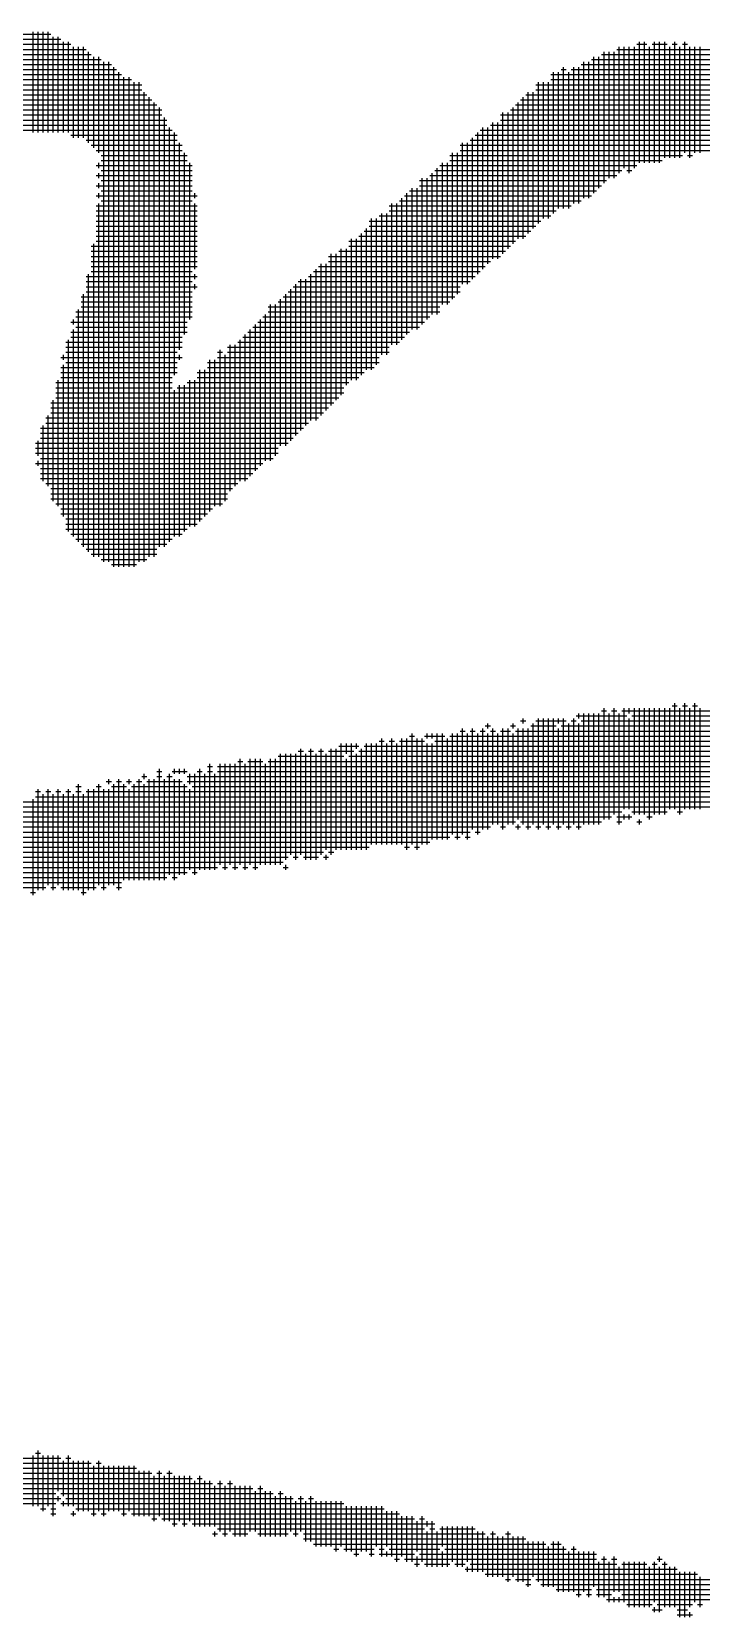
# Model space of a CAD drawing. Header units: feet. Extents: x 0 to 169200, y 0 to 119800.
# Drawn here: x 107537 to 107788, y 6335 to 6929 of the extents above; entities that cross this region are included whole.
import ezdxf

# ---------------------------------------------------------------- set-up
doc = ezdxf.new("R2010")
doc.units = ezdxf.units.FT
doc.header["$LTSCALE"] = 1100
doc.header["$MEASUREMENT"] = 0
doc.layers.add('CX-MISC', color=2, linetype='CONTINUOUS')

# ---------------------------------------------------------------- blocks, each defined once
blk = doc.blocks.new('CXGLOGO-싸인3')
at = {"layer": 'CX-MISC'}
for p, q in [((235.7, 149.32, 1090.78), (242, 149.32, 1090.78)), ((240.53, 141.13, 1090.78), (240.53, 149.53, 1090.78)), ((240.95, 141.13, 1090.78), (240.95, 149.53, 1090.78)), ((241.37, 141.13, 1090.78), (241.37, 149.53, 1090.78)), ((241.79, 141.13, 1090.78), (241.79, 149.53, 1090.78)), ((242.21, 141.13, 1090.78), (242.21, 149.11, 1090.78)), ((242.63, 141.13, 1090.78), (242.63, 149.11, 1090.78)), ((229.4, 148.06, 1090.78), (244.94, 148.06, 1090.78)), ((230.66, 148.48, 1090.78), (243.68, 148.48, 1090.78)), ((232.34, 148.9, 1090.78), (242.84, 148.9, 1090.78)), ((243.05, 141.13, 1090.78), (243.05, 148.69, 1090.78)), ((243.47, 141.13, 1090.78), (243.47, 148.69, 1090.78)), ((243.89, 140.71, 1090.78), (243.89, 148.27, 1090.78)), ((244.31, 140.71, 1090.78), (244.31, 148.27, 1090.78)), ((244.73, 140.71, 1090.78), (244.73, 148.27, 1090.78)), ((245.15, 140.29, 1090.78), (245.15, 147.85, 1090.78)), ((287.99, 136.93, 1090.78), (287.99, 147.85, 1090.78)), ((288.41, 137.35, 1090.78), (288.41, 147.85, 1090.78)), ((288.83, 137.35, 1090.78), (288.83, 147.85, 1090.78)), ((289.04, 148.06, 1090.78), (297.44, 148.06, 1090.78)), ((289.25, 137.77, 1090.78), (289.25, 148.27, 1090.78)), ((289.67, 138.19, 1090.78), (289.67, 148.27, 1090.78)), ((290.09, 137.77, 1090.78), (290.09, 148.27, 1090.78)), ((290.51, 138.19, 1090.78), (290.51, 148.27, 1090.78)), ((290.72, 148.48, 1090.78), (291.56, 148.48, 1090.78)), ((290.93, 138.61, 1090.78), (290.93, 148.69, 1090.78)), ((291.35, 138.61, 1090.78), (291.35, 148.69, 1090.78)), ((291.77, 138.61, 1090.78), (291.77, 148.27, 1090.78)), ((291.98, 148.48, 1090.78), (293.24, 148.48, 1090.78)), ((292.19, 138.61, 1090.78), (292.19, 148.69, 1090.78)), ((292.61, 138.61, 1090.78), (292.61, 148.69, 1090.78)), ((293.03, 139.03, 1090.78), (293.03, 148.69, 1090.78)), ((293.45, 139.03, 1090.78), (293.45, 148.27, 1090.78)), ((293.66, 148.48, 1090.78), (294.08, 148.48, 1090.78)), ((293.87, 139.03, 1090.78), (293.87, 148.69, 1090.78)), ((294.29, 139.03, 1090.78), (294.29, 148.27, 1090.78)), ((294.5, 148.48, 1090.78), (294.92, 148.48, 1090.78)), ((294.71, 139.45, 1090.78), (294.71, 148.69, 1090.78)), ((295.13, 139.03, 1090.78), (295.13, 148.27, 1090.78)), ((295.55, 139.45, 1090.78), (295.55, 148.27, 1090.78)), ((295.97, 139.45, 1090.78), (295.97, 148.27, 1090.78)), ((225.62, 146.8, 1090.78), (247.04, 146.8, 1090.78)), ((226.46, 147.22, 1090.78), (246.2, 147.22, 1090.78)), ((227.3, 147.64, 1090.78), (245.36, 147.64, 1090.78)), ((245.57, 139.87, 1090.78), (245.57, 147.43, 1090.78)), ((245.99, 139.45, 1090.78), (245.99, 147.43, 1090.78)), ((246.41, 105.43, 1090.78), (246.41, 147.01, 1090.78)), ((246.83, 105.43, 1090.78), (246.83, 147.01, 1090.78)), ((247.25, 105.01, 1090.78), (247.25, 146.59, 1090.78)), ((284.63, 134.83, 1090.78), (284.63, 146.59, 1090.78)), ((285.47, 135.25, 1090.78), (285.47, 146.59, 1090.78)), ((285.89, 135.25, 1090.78), (285.89, 146.59, 1090.78)), ((286.1, 146.8, 1090.78), (300.38, 146.8, 1090.78)), ((286.31, 135.67, 1090.78), (286.31, 147.01, 1090.78)), ((286.73, 135.67, 1090.78), (286.73, 147.01, 1090.78)), ((286.94, 147.22, 1090.78), (299.12, 147.22, 1090.78)), ((287.15, 136.09, 1090.78), (287.15, 147.43, 1090.78)), ((287.57, 136.51, 1090.78), (287.57, 147.43, 1090.78)), ((287.78, 147.64, 1090.78), (298.28, 147.64, 1090.78)), ((222.26, 145.12, 1090.78), (249.56, 145.12, 1090.78)), ((223.1, 145.54, 1090.78), (248.72, 145.54, 1090.78)), ((223.94, 145.96, 1090.78), (247.88, 145.96, 1090.78)), ((224.78, 146.38, 1090.78), (247.46, 146.38, 1090.78)), ((247.67, 105.01, 1090.78), (247.67, 146.17, 1090.78)), ((248.09, 105.01, 1090.78), (248.09, 145.75, 1090.78)), ((248.51, 105.01, 1090.78), (248.51, 145.75, 1090.78)), ((248.93, 105.01, 1090.78), (248.93, 145.33, 1090.78)), ((249.35, 105.43, 1090.78), (249.35, 145.33, 1090.78)), ((282.32, 145.12, 1090.78), (303.32, 145.12, 1090.78)), ((282.53, 133.57, 1090.78), (282.53, 145.33, 1090.78)), ((282.95, 133.99, 1090.78), (282.95, 145.33, 1090.78)), ((283.37, 133.99, 1090.78), (283.37, 145.33, 1090.78)), ((283.58, 145.96, 1090.78), (301.64, 145.96, 1090.78)), ((283.58, 145.54, 1090.78), (302.48, 145.54, 1090.78)), ((283.79, 134.41, 1090.78), (283.79, 146.17, 1090.78)), ((284.21, 134.83, 1090.78), (284.21, 146.17, 1090.78)), ((284.42, 146.38, 1090.78), (284.84, 146.38, 1090.78)), ((285.05, 134.83, 1090.78), (285.05, 146.17, 1090.78)), ((285.26, 146.38, 1090.78), (301.22, 146.38, 1090.78)), ((219.74, 143.86, 1090.78), (250.4, 143.86, 1090.78)), ((220.58, 144.28, 1090.78), (249.98, 144.28, 1090.78)), ((221.42, 144.7, 1090.78), (249.56, 144.7, 1090.78)), ((249.77, 105.43, 1090.78), (249.77, 144.49, 1090.78)), ((250.19, 105.85, 1090.78), (250.19, 144.07, 1090.78)), ((281.06, 143.86, 1090.78), (304.58, 143.86, 1090.78)), ((281.27, 132.31, 1090.78), (281.27, 144.07, 1090.78)), ((281.48, 144.28, 1090.78), (304.16, 144.28, 1090.78)), ((281.69, 132.73, 1090.78), (281.69, 144.49, 1090.78)), ((282.11, 133.15, 1090.78), (282.11, 144.49, 1090.78)), ((282.32, 144.7, 1090.78), (303.32, 144.7, 1090.78)), ((217.64, 142.6, 1090.78), (251.24, 142.6, 1090.78)), ((218.06, 143.02, 1090.78), (251.24, 143.02, 1090.78)), ((219.32, 143.44, 1090.78), (250.82, 143.44, 1090.78)), ((250.61, 105.85, 1090.78), (250.61, 143.65, 1090.78)), ((251.03, 106.69, 1090.78), (251.03, 143.23, 1090.78)), ((279.38, 142.6, 1090.78), (305.84, 142.6, 1090.78)), ((279.59, 131.05, 1090.78), (279.59, 142.81, 1090.78)), ((280.01, 131.47, 1090.78), (280.01, 142.81, 1090.78)), ((280.22, 143.02, 1090.78), (305.42, 143.02, 1090.78)), ((280.43, 131.89, 1090.78), (280.43, 143.23, 1090.78)), ((280.64, 143.44, 1090.78), (305, 143.44, 1090.78)), ((280.85, 132.31, 1090.78), (280.85, 143.65, 1090.78)), ((214.7, 141.34, 1090.78), (252.08, 141.34, 1090.78)), ((215.54, 141.76, 1090.78), (251.66, 141.76, 1090.78)), ((216.38, 142.18, 1090.78), (251.66, 142.18, 1090.78)), ((251.45, 106.69, 1090.78), (251.45, 142.39, 1090.78)), ((251.87, 107.11, 1090.78), (251.87, 141.55, 1090.78)), ((252.29, 120.97, 1090.78), (252.29, 141.13, 1090.78)), ((277.49, 129.37, 1090.78), (277.49, 141.13, 1090.78)), ((277.7, 141.34, 1090.78), (306.68, 141.34, 1090.78)), ((277.91, 129.79, 1090.78), (277.91, 141.55, 1090.78)), ((278.33, 130.21, 1090.78), (278.33, 141.55, 1090.78)), ((278.54, 141.76, 1090.78), (306.68, 141.76, 1090.78)), ((278.75, 130.63, 1090.78), (278.75, 141.97, 1090.78)), ((279.17, 130.63, 1090.78), (279.17, 141.97, 1090.78)), ((279.38, 142.18, 1090.78), (305.84, 142.18, 1090.78)), ((243.68, 140.92, 1090.78), (252.5, 140.92, 1090.78)), ((244.94, 140.5, 1090.78), (252.5, 140.5, 1090.78)), ((245.36, 140.08, 1090.78), (252.92, 140.08, 1090.78)), ((252.71, 123.07, 1090.78), (252.71, 140.29, 1090.78)), ((276.02, 140.08, 1090.78), (307.52, 140.08, 1090.78)), ((276.23, 128.53, 1090.78), (276.23, 140.29, 1090.78)), ((276.65, 128.53, 1090.78), (276.65, 140.29, 1090.78)), ((276.86, 140.5, 1090.78), (307.52, 140.5, 1090.78)), ((277.07, 128.95, 1090.78), (277.07, 140.71, 1090.78)), ((277.28, 140.92, 1090.78), (307.1, 140.92, 1090.78)), ((245.78, 139.66, 1090.78), (252.92, 139.66, 1090.78)), ((245.99, 138.19, 1090.78), (245.99, 138.61, 1090.78)), ((246.2, 139.24, 1090.78), (253.34, 139.24, 1090.78)), ((246.2, 138.82, 1090.78), (253.34, 138.82, 1090.78)), ((253.13, 124.33, 1090.78), (253.13, 139.45, 1090.78)), ((253.55, 125.59, 1090.78), (253.55, 138.61, 1090.78)), ((274.55, 126.85, 1090.78), (274.55, 138.61, 1090.78)), ((274.97, 126.85, 1090.78), (274.97, 138.61, 1090.78)), ((275.18, 139.24, 1090.78), (294.5, 139.24, 1090.78)), ((275.18, 138.82, 1090.78), (292.82, 138.82, 1090.78)), ((275.39, 127.27, 1090.78), (275.39, 139.45, 1090.78)), ((275.81, 127.69, 1090.78), (275.81, 139.45, 1090.78)), ((276.02, 139.66, 1090.78), (307.94, 139.66, 1090.78)), ((294.92, 139.24, 1090.78), (295.34, 139.24, 1090.78)), ((245.78, 138.4, 1090.78), (253.76, 138.4, 1090.78)), ((245.78, 137.56, 1090.78), (253.76, 137.56, 1090.78)), ((245.99, 137.35, 1090.78), (245.99, 137.77, 1090.78)), ((246.2, 137.98, 1090.78), (253.76, 137.98, 1090.78)), ((272.87, 125.17, 1090.78), (272.87, 137.35, 1090.78)), ((273.29, 125.59, 1090.78), (273.29, 137.35, 1090.78)), ((273.5, 137.56, 1090.78), (289.04, 137.56, 1090.78)), ((273.71, 126.01, 1090.78), (273.71, 137.77, 1090.78)), ((273.92, 137.98, 1090.78), (289.46, 137.98, 1090.78)), ((274.13, 126.01, 1090.78), (274.13, 138.19, 1090.78)), ((274.34, 138.4, 1090.78), (290.72, 138.4, 1090.78)), ((289.88, 137.98, 1090.78), (290.3, 137.98, 1090.78)), ((245.78, 136.72, 1090.78), (253.76, 136.72, 1090.78)), ((245.78, 135.88, 1090.78), (254.18, 135.88, 1090.78)), ((245.99, 136.51, 1090.78), (245.99, 136.93, 1090.78)), ((245.99, 135.67, 1090.78), (245.99, 136.09, 1090.78)), ((246.2, 137.14, 1090.78), (253.76, 137.14, 1090.78)), ((246.2, 136.3, 1090.78), (253.76, 136.3, 1090.78)), ((253.97, 135.67, 1090.78), (253.97, 136.09, 1090.78)), ((271.4, 135.88, 1090.78), (286.94, 135.88, 1090.78)), ((271.61, 124.33, 1090.78), (271.61, 136.09, 1090.78)), ((271.82, 136.3, 1090.78), (287.36, 136.3, 1090.78)), ((272.03, 124.75, 1090.78), (272.03, 136.51, 1090.78)), ((272.45, 124.75, 1090.78), (272.45, 136.51, 1090.78)), ((272.66, 137.14, 1090.78), (288.2, 137.14, 1090.78)), ((272.66, 136.72, 1090.78), (287.78, 136.72, 1090.78)), ((245.78, 135.04, 1090.78), (254.18, 135.04, 1090.78)), ((245.78, 134.62, 1090.78), (254.18, 134.62, 1090.78)), ((245.99, 105.85, 1090.78), (245.99, 135.25, 1090.78)), ((246.2, 135.46, 1090.78), (253.76, 135.46, 1090.78)), ((253.97, 129.79, 1090.78), (253.97, 135.25, 1090.78)), ((270.14, 135.04, 1090.78), (285.26, 135.04, 1090.78)), ((270.14, 134.62, 1090.78), (284, 134.62, 1090.78)), ((270.35, 123.49, 1090.78), (270.35, 135.25, 1090.78)), ((270.77, 123.49, 1090.78), (270.77, 135.25, 1090.78)), ((270.98, 135.46, 1090.78), (286.1, 135.46, 1090.78)), ((271.19, 123.91, 1090.78), (271.19, 135.67, 1090.78)), ((245.78, 134.2, 1090.78), (254.18, 134.2, 1090.78)), ((245.78, 133.78, 1090.78), (254.18, 133.78, 1090.78)), ((245.78, 133.36, 1090.78), (254.18, 133.36, 1090.78)), ((268.46, 133.78, 1090.78), (282.74, 133.78, 1090.78)), ((268.46, 133.36, 1090.78), (282.32, 133.36, 1090.78)), ((268.67, 121.39, 1090.78), (268.67, 133.99, 1090.78)), ((269.09, 121.81, 1090.78), (269.09, 133.99, 1090.78)), ((269.3, 134.2, 1090.78), (283.58, 134.2, 1090.78)), ((269.51, 122.65, 1090.78), (269.51, 134.41, 1090.78)), ((269.93, 122.65, 1090.78), (269.93, 134.41, 1090.78)), ((245.57, 105.85, 1090.78), (245.57, 131.89, 1090.78)), ((245.78, 132.94, 1090.78), (254.18, 132.94, 1090.78)), ((245.78, 132.52, 1090.78), (254.18, 132.52, 1090.78)), ((245.78, 132.1, 1090.78), (254.18, 132.1, 1090.78)), ((266.78, 132.1, 1090.78), (280.64, 132.1, 1090.78)), ((266.99, 120.55, 1090.78), (266.99, 132.31, 1090.78)), ((267.41, 120.55, 1090.78), (267.41, 132.31, 1090.78)), ((267.62, 132.52, 1090.78), (281.48, 132.52, 1090.78)), ((267.83, 120.97, 1090.78), (267.83, 132.73, 1090.78)), ((268.04, 132.94, 1090.78), (281.9, 132.94, 1090.78)), ((268.25, 121.39, 1090.78), (268.25, 133.15, 1090.78)), ((245.36, 131.68, 1090.78), (254.18, 131.68, 1090.78)), ((245.36, 131.26, 1090.78), (254.18, 131.26, 1090.78)), ((245.36, 130.84, 1090.78), (254.18, 130.84, 1090.78)), ((265.1, 130.84, 1090.78), (279.38, 130.84, 1090.78)), ((265.31, 118.45, 1090.78), (265.31, 131.05, 1090.78)), ((265.73, 118.87, 1090.78), (265.73, 131.05, 1090.78)), ((265.94, 131.26, 1090.78), (279.8, 131.26, 1090.78)), ((266.15, 119.29, 1090.78), (266.15, 131.47, 1090.78)), ((266.57, 120.13, 1090.78), (266.57, 131.47, 1090.78)), ((266.78, 131.68, 1090.78), (280.22, 131.68, 1090.78)), ((245.15, 106.27, 1090.78), (245.15, 129.37, 1090.78)), ((245.36, 130.42, 1090.78), (254.18, 130.42, 1090.78)), ((245.36, 130, 1090.78), (254.18, 130, 1090.78)), ((245.36, 129.58, 1090.78), (253.76, 129.58, 1090.78)), ((253.97, 128.95, 1090.78), (253.97, 129.37, 1090.78)), ((263.63, 117.19, 1090.78), (263.63, 129.37, 1090.78)), ((263.84, 129.58, 1090.78), (277.7, 129.58, 1090.78)), ((264.05, 117.19, 1090.78), (264.05, 129.79, 1090.78)), ((264.26, 130, 1090.78), (278.12, 130, 1090.78)), ((264.47, 117.61, 1090.78), (264.47, 130.21, 1090.78)), ((264.89, 118.03, 1090.78), (264.89, 130.21, 1090.78)), ((265.1, 130.42, 1090.78), (278.54, 130.42, 1090.78)), ((244.94, 129.16, 1090.78), (254.18, 129.16, 1090.78)), ((244.94, 128.74, 1090.78), (253.76, 128.74, 1090.78)), ((244.94, 128.32, 1090.78), (254.18, 128.32, 1090.78)), ((253.97, 128.11, 1090.78), (253.97, 128.53, 1090.78)), ((261.95, 115.51, 1090.78), (261.95, 128.11, 1090.78)), ((262.16, 128.32, 1090.78), (276.02, 128.32, 1090.78)), ((262.37, 115.93, 1090.78), (262.37, 128.53, 1090.78)), ((262.58, 128.74, 1090.78), (276.86, 128.74, 1090.78)), ((262.79, 116.35, 1090.78), (262.79, 128.95, 1090.78)), ((263.21, 116.77, 1090.78), (263.21, 128.95, 1090.78)), ((263.42, 129.16, 1090.78), (277.28, 129.16, 1090.78)), ((244.52, 127.48, 1090.78), (253.76, 127.48, 1090.78)), ((244.52, 127.06, 1090.78), (253.76, 127.06, 1090.78)), ((244.52, 126.64, 1090.78), (253.76, 126.64, 1090.78)), ((244.73, 106.69, 1090.78), (244.73, 127.69, 1090.78)), ((244.94, 127.9, 1090.78), (253.76, 127.9, 1090.78)), ((260.06, 126.64, 1090.78), (274.34, 126.64, 1090.78)), ((260.27, 113.83, 1090.78), (260.27, 126.85, 1090.78)), ((260.69, 114.25, 1090.78), (260.69, 126.85, 1090.78)), ((260.9, 127.06, 1090.78), (275.18, 127.06, 1090.78)), ((261.11, 115.09, 1090.78), (261.11, 127.27, 1090.78)), ((261.32, 127.48, 1090.78), (275.6, 127.48, 1090.78)), ((261.53, 115.09, 1090.78), (261.53, 127.69, 1090.78)), ((261.74, 127.9, 1090.78), (276.02, 127.9, 1090.78)), ((243.68, 125.38, 1090.78), (253.34, 125.38, 1090.78)), ((243.89, 125.17, 1090.78), (243.89, 125.59, 1090.78)), ((244.1, 126.22, 1090.78), (253.76, 126.22, 1090.78)), ((244.1, 125.8, 1090.78), (253.76, 125.8, 1090.78)), ((244.31, 107.11, 1090.78), (244.31, 126.43, 1090.78)), ((259.22, 125.38, 1090.78), (273.08, 125.38, 1090.78)), ((259.43, 113.41, 1090.78), (259.43, 125.59, 1090.78)), ((259.64, 125.8, 1090.78), (273.5, 125.8, 1090.78)), ((259.85, 113.83, 1090.78), (259.85, 126.01, 1090.78)), ((260.06, 126.22, 1090.78), (274.34, 126.22, 1090.78)), ((243.68, 124.54, 1090.78), (253.34, 124.54, 1090.78)), ((243.68, 124.12, 1090.78), (252.92, 124.12, 1090.78)), ((243.89, 107.53, 1090.78), (243.89, 124.75, 1090.78)), ((244.1, 124.96, 1090.78), (253.34, 124.96, 1090.78)), ((257.96, 124.12, 1090.78), (271.4, 124.12, 1090.78)), ((258.17, 112.15, 1090.78), (258.17, 124.33, 1090.78)), ((258.38, 124.54, 1090.78), (271.82, 124.54, 1090.78)), ((258.59, 112.57, 1090.78), (258.59, 124.75, 1090.78)), ((258.8, 124.96, 1090.78), (272.66, 124.96, 1090.78)), ((259.01, 112.99, 1090.78), (259.01, 125.17, 1090.78)), ((243.26, 123.7, 1090.78), (252.92, 123.7, 1090.78)), ((243.26, 123.28, 1090.78), (252.92, 123.28, 1090.78)), ((243.26, 122.86, 1090.78), (252.5, 122.86, 1090.78)), ((243.47, 107.95, 1090.78), (243.47, 123.91, 1090.78)), ((255.86, 122.86, 1090.78), (256.28, 122.86, 1090.78)), ((256.07, 110.05, 1090.78), (256.07, 123.07, 1090.78)), ((256.7, 123.28, 1090.78), (270.14, 123.28, 1090.78)), ((256.7, 122.86, 1090.78), (270.14, 122.86, 1090.78)), ((256.91, 111.31, 1090.78), (256.91, 123.49, 1090.78)), ((257.33, 111.73, 1090.78), (257.33, 123.49, 1090.78)), ((257.54, 123.7, 1090.78), (270.98, 123.7, 1090.78)), ((257.75, 112.15, 1090.78), (257.75, 123.91, 1090.78)), ((242.84, 122.44, 1090.78), (252.92, 122.44, 1090.78)), ((242.84, 121.6, 1090.78), (252.5, 121.6, 1090.78)), ((243.05, 122.23, 1090.78), (243.05, 122.65, 1090.78)), ((243.05, 109.21, 1090.78), (243.05, 121.81, 1090.78)), ((243.26, 122.02, 1090.78), (252.5, 122.02, 1090.78)), ((252.71, 122.23, 1090.78), (252.71, 122.65, 1090.78)), ((254.39, 108.79, 1090.78), (254.39, 121.39, 1090.78)), ((254.81, 109.21, 1090.78), (254.81, 121.39, 1090.78)), ((255.02, 122.02, 1090.78), (269.3, 122.02, 1090.78)), ((255.02, 121.6, 1090.78), (268.88, 121.6, 1090.78)), ((255.23, 109.63, 1090.78), (255.23, 122.23, 1090.78)), ((255.65, 110.05, 1090.78), (255.65, 122.23, 1090.78)), ((255.86, 122.44, 1090.78), (269.3, 122.44, 1090.78)), ((256.49, 110.47, 1090.78), (256.49, 122.65, 1090.78)), ((242.42, 120.34, 1090.78), (252.08, 120.34, 1090.78)), ((242.63, 110.05, 1090.78), (242.63, 120.55, 1090.78)), ((242.84, 121.18, 1090.78), (252.5, 121.18, 1090.78)), ((242.84, 120.76, 1090.78), (252.08, 120.76, 1090.78)), ((252.71, 107.53, 1090.78), (252.71, 120.13, 1090.78)), ((253.13, 107.95, 1090.78), (253.13, 120.13, 1090.78)), ((253.34, 120.34, 1090.78), (266.78, 120.34, 1090.78)), ((253.55, 108.37, 1090.78), (253.55, 120.55, 1090.78)), ((253.97, 108.37, 1090.78), (253.97, 120.55, 1090.78)), ((254.18, 121.18, 1090.78), (268.04, 121.18, 1090.78)), ((254.18, 120.76, 1090.78), (267.62, 120.76, 1090.78)), ((242.21, 110.47, 1090.78), (242.21, 118.87, 1090.78)), ((242.42, 119.92, 1090.78), (252.08, 119.92, 1090.78)), ((242.42, 119.5, 1090.78), (266.36, 119.5, 1090.78)), ((242.42, 119.08, 1090.78), (265.94, 119.08, 1090.78)), ((252.29, 107.53, 1090.78), (252.29, 119.71, 1090.78)), ((252.5, 119.92, 1090.78), (266.36, 119.92, 1090.78)), ((241.58, 117.4, 1090.78), (264.26, 117.4, 1090.78)), ((241.79, 111.73, 1090.78), (241.79, 117.61, 1090.78)), ((242, 118.66, 1090.78), (265.52, 118.66, 1090.78)), ((242, 118.24, 1090.78), (265.1, 118.24, 1090.78)), ((242, 117.82, 1090.78), (264.68, 117.82, 1090.78)), ((241.16, 116.56, 1090.78), (263, 116.56, 1090.78)), ((241.16, 116.14, 1090.78), (262.58, 116.14, 1090.78)), ((241.37, 112.15, 1090.78), (241.37, 116.77, 1090.78)), ((241.58, 116.98, 1090.78), (263.42, 116.98, 1090.78)), ((240.74, 115.3, 1090.78), (261.74, 115.3, 1090.78)), ((240.74, 114.88, 1090.78), (260.9, 114.88, 1090.78)), ((240.95, 114.25, 1090.78), (240.95, 115.51, 1090.78)), ((241.16, 115.72, 1090.78), (262.16, 115.72, 1090.78)), ((240.74, 114.46, 1090.78), (260.9, 114.46, 1090.78)), ((240.74, 113.62, 1090.78), (259.64, 113.62, 1090.78)), ((240.95, 113.41, 1090.78), (240.95, 113.83, 1090.78)), ((241.16, 114.04, 1090.78), (260.48, 114.04, 1090.78)), ((241.16, 113.2, 1090.78), (259.22, 113.2, 1090.78)), ((241.16, 112.78, 1090.78), (258.8, 112.78, 1090.78)), ((241.16, 112.36, 1090.78), (258.38, 112.36, 1090.78)), ((241.58, 111.94, 1090.78), (257.54, 111.94, 1090.78)), ((242, 111.52, 1090.78), (257.12, 111.52, 1090.78)), ((242, 111.1, 1090.78), (256.7, 111.1, 1090.78)), ((242, 110.68, 1090.78), (256.7, 110.68, 1090.78)), ((242.42, 110.26, 1090.78), (256.28, 110.26, 1090.78)), ((242.84, 109.84, 1090.78), (255.44, 109.84, 1090.78)), ((242.84, 109.42, 1090.78), (255.02, 109.42, 1090.78)), ((243.26, 109, 1090.78), (254.6, 109, 1090.78)), ((243.26, 108.58, 1090.78), (254.18, 108.58, 1090.78)), ((243.26, 108.16, 1090.78), (253.34, 108.16, 1090.78)), ((243.68, 107.74, 1090.78), (252.92, 107.74, 1090.78)), ((244.1, 107.32, 1090.78), (252.08, 107.32, 1090.78)), ((244.52, 106.9, 1090.78), (251.66, 106.9, 1090.78)), ((244.94, 106.48, 1090.78), (250.82, 106.48, 1090.78)), ((245.36, 106.06, 1090.78), (250.82, 106.06, 1090.78)), ((246.2, 105.64, 1090.78), (249.98, 105.64, 1090.78)), ((247.04, 105.22, 1090.78), (249.14, 105.22, 1090.78)), ((293.87, 84.85, 1090.78), (293.87, 93.67, 1090.78)), ((294.71, 84.85, 1090.78), (294.71, 93.67, 1090.78)), ((295.55, 84.85, 1090.78), (295.55, 93.67, 1090.78)), ((281.27, 91.99, 1090.78), (281.27, 92.41, 1090.78)), ((282.53, 83.17, 1090.78), (282.53, 92.41, 1090.78)), ((282.95, 83.59, 1090.78), (282.95, 92.41, 1090.78)), ((283.37, 83.17, 1090.78), (283.37, 92.41, 1090.78)), ((283.79, 83.59, 1090.78), (283.79, 92.41, 1090.78)), ((284.21, 91.99, 1090.78), (284.21, 92.41, 1090.78)), ((284.63, 83.59, 1090.78), (284.63, 92.41, 1090.78)), ((285.47, 83.59, 1090.78), (285.47, 92.41, 1090.78)), ((285.68, 92.62, 1090.78), (289.88, 92.62, 1090.78)), ((285.89, 92.41, 1090.78), (285.89, 92.83, 1090.78)), ((286.31, 83.59, 1090.78), (286.31, 92.83, 1090.78)), ((286.73, 83.59, 1090.78), (286.73, 92.83, 1090.78)), ((287.15, 83.59, 1090.78), (287.15, 92.83, 1090.78)), ((287.57, 83.59, 1090.78), (287.57, 92.83, 1090.78)), ((287.78, 93.04, 1090.78), (288.2, 93.04, 1090.78)), ((287.99, 84.01, 1090.78), (287.99, 93.25, 1090.78)), ((288.41, 84.01, 1090.78), (288.41, 92.83, 1090.78)), ((288.62, 93.04, 1090.78), (289.04, 93.04, 1090.78)), ((288.83, 84.43, 1090.78), (288.83, 93.25, 1090.78)), ((289.25, 83.59, 1090.78), (289.25, 92.83, 1090.78)), ((289.46, 93.04, 1090.78), (355.82, 93.04, 1090.78)), ((289.67, 84.85, 1090.78), (289.67, 93.25, 1090.78)), ((290.09, 92.83, 1090.78), (290.09, 93.25, 1090.78)), ((290.09, 84.85, 1090.78), (290.09, 92.41, 1090.78)), ((290.3, 92.62, 1090.78), (349.94, 92.62, 1090.78)), ((290.51, 84.43, 1090.78), (290.51, 93.25, 1090.78)), ((290.93, 84.43, 1090.78), (290.93, 93.25, 1090.78)), ((291.35, 84.43, 1090.78), (291.35, 93.25, 1090.78)), ((291.77, 84.01, 1090.78), (291.77, 93.25, 1090.78)), ((292.19, 84.43, 1090.78), (292.19, 93.25, 1090.78)), ((292.61, 84.43, 1090.78), (292.61, 93.25, 1090.78)), ((293.03, 84.43, 1090.78), (293.03, 93.25, 1090.78)), ((293.45, 84.85, 1090.78), (293.45, 93.25, 1090.78)), ((293.66, 93.46, 1090.78), (294.08, 93.46, 1090.78)), ((294.29, 84.43, 1090.78), (294.29, 93.25, 1090.78)), ((294.5, 93.46, 1090.78), (294.92, 93.46, 1090.78)), ((295.13, 84.85, 1090.78), (295.13, 93.25, 1090.78)), ((295.34, 93.46, 1090.78), (295.76, 93.46, 1090.78)), ((295.97, 84.85, 1090.78), (295.97, 93.25, 1090.78)), ((272.03, 81.91, 1090.78), (272.03, 91.15, 1090.78)), ((273.29, 90.73, 1090.78), (273.29, 91.15, 1090.78)), ((273.71, 90.73, 1090.78), (273.71, 91.15, 1090.78)), ((274.13, 82.33, 1090.78), (274.13, 91.15, 1090.78)), ((274.55, 82.33, 1090.78), (274.55, 91.15, 1090.78)), ((275.39, 82.75, 1090.78), (275.39, 91.15, 1090.78)), ((275.81, 82.33, 1090.78), (275.81, 91.15, 1090.78)), ((276.02, 91.36, 1090.78), (276.44, 91.36, 1090.78)), ((276.23, 82.75, 1090.78), (276.23, 91.57, 1090.78)), ((276.65, 82.33, 1090.78), (276.65, 91.15, 1090.78)), ((276.86, 91.36, 1090.78), (277.28, 91.36, 1090.78)), ((277.07, 83.17, 1090.78), (277.07, 91.57, 1090.78)), ((277.49, 82.75, 1090.78), (277.49, 91.15, 1090.78)), ((277.7, 91.36, 1090.78), (278.12, 91.36, 1090.78)), ((277.91, 83.17, 1090.78), (277.91, 91.57, 1090.78)), ((278.12, 91.78, 1090.78), (278.54, 91.78, 1090.78)), ((278.33, 91.57, 1090.78), (278.33, 91.99, 1090.78)), ((278.33, 83.17, 1090.78), (278.33, 91.15, 1090.78)), ((278.54, 91.36, 1090.78), (278.96, 91.36, 1090.78)), ((278.75, 83.59, 1090.78), (278.75, 91.57, 1090.78)), ((279.17, 83.59, 1090.78), (279.17, 91.15, 1090.78)), ((279.38, 91.36, 1090.78), (280.22, 91.36, 1090.78)), ((279.59, 83.17, 1090.78), (279.59, 91.57, 1090.78)), ((280.01, 83.59, 1090.78), (280.01, 91.57, 1090.78)), ((280.22, 91.78, 1090.78), (280.64, 91.78, 1090.78)), ((280.43, 91.57, 1090.78), (280.43, 91.99, 1090.78)), ((280.43, 83.59, 1090.78), (280.43, 91.15, 1090.78)), ((280.64, 91.36, 1090.78), (338.6, 91.36, 1090.78)), ((280.85, 84.01, 1090.78), (280.85, 91.57, 1090.78)), ((281.06, 92.2, 1090.78), (281.48, 92.2, 1090.78)), ((281.27, 83.59, 1090.78), (281.27, 91.57, 1090.78)), ((281.69, 83.17, 1090.78), (281.69, 91.57, 1090.78)), ((281.9, 91.78, 1090.78), (284, 91.78, 1090.78)), ((282.11, 83.59, 1090.78), (282.11, 91.99, 1090.78)), ((282.32, 92.2, 1090.78), (284.84, 92.2, 1090.78)), ((284.21, 83.17, 1090.78), (284.21, 91.57, 1090.78)), ((284.42, 91.78, 1090.78), (345.74, 91.78, 1090.78)), ((285.05, 83.17, 1090.78), (285.05, 91.99, 1090.78)), ((285.26, 92.2, 1090.78), (285.68, 92.2, 1090.78)), ((285.89, 83.17, 1090.78), (285.89, 91.99, 1090.78)), ((286.1, 92.2, 1090.78), (347.42, 92.2, 1090.78)), ((262.79, 81.07, 1090.78), (262.79, 89.89, 1090.78)), ((263.63, 80.65, 1090.78), (263.63, 89.89, 1090.78)), ((264.47, 81.07, 1090.78), (264.47, 89.89, 1090.78)), ((265.31, 81.07, 1090.78), (265.31, 89.89, 1090.78)), ((265.73, 81.49, 1090.78), (265.73, 89.89, 1090.78)), ((265.94, 90.1, 1090.78), (267.62, 90.1, 1090.78)), ((266.15, 81.49, 1090.78), (266.15, 90.31, 1090.78)), ((266.57, 89.47, 1090.78), (266.57, 90.31, 1090.78)), ((266.99, 81.49, 1090.78), (266.99, 90.31, 1090.78)), ((267.41, 89.89, 1090.78), (267.41, 90.31, 1090.78)), ((267.83, 81.49, 1090.78), (267.83, 89.89, 1090.78)), ((268.04, 90.1, 1090.78), (321.38, 90.1, 1090.78)), ((268.25, 81.49, 1090.78), (268.25, 90.31, 1090.78)), ((268.67, 81.91, 1090.78), (268.67, 90.31, 1090.78)), ((269.09, 81.91, 1090.78), (269.09, 90.31, 1090.78)), ((269.3, 90.52, 1090.78), (269.72, 90.52, 1090.78)), ((269.51, 81.91, 1090.78), (269.51, 90.73, 1090.78)), ((269.93, 81.91, 1090.78), (269.93, 90.31, 1090.78)), ((270.14, 90.52, 1090.78), (270.56, 90.52, 1090.78)), ((270.35, 81.91, 1090.78), (270.35, 90.73, 1090.78)), ((270.77, 81.91, 1090.78), (270.77, 90.31, 1090.78)), ((270.98, 90.52, 1090.78), (273.08, 90.52, 1090.78)), ((271.19, 81.91, 1090.78), (271.19, 90.73, 1090.78)), ((271.61, 81.49, 1090.78), (271.61, 90.73, 1090.78)), ((271.82, 90.94, 1090.78), (272.24, 90.94, 1090.78)), ((272.45, 81.49, 1090.78), (272.45, 90.73, 1090.78)), ((272.87, 81.91, 1090.78), (272.87, 90.73, 1090.78)), ((273.08, 90.94, 1090.78), (274.76, 90.94, 1090.78)), ((273.29, 81.91, 1090.78), (273.29, 90.31, 1090.78)), ((273.71, 82.33, 1090.78), (273.71, 90.31, 1090.78)), ((273.92, 90.52, 1090.78), (335.66, 90.52, 1090.78)), ((274.97, 82.33, 1090.78), (274.97, 90.73, 1090.78)), ((275.18, 90.94, 1090.78), (338.18, 90.94, 1090.78)), ((255.02, 88.42, 1090.78), (255.44, 88.42, 1090.78)), ((255.23, 79.81, 1090.78), (255.23, 88.63, 1090.78)), ((255.86, 88.42, 1090.78), (318.02, 88.42, 1090.78)), ((256.07, 80.23, 1090.78), (256.07, 88.63, 1090.78)), ((256.49, 79.81, 1090.78), (256.49, 88.63, 1090.78)), ((256.91, 80.23, 1090.78), (256.91, 88.63, 1090.78)), ((257.33, 79.81, 1090.78), (257.33, 88.63, 1090.78)), ((257.54, 88.84, 1090.78), (257.96, 88.84, 1090.78)), ((257.75, 80.23, 1090.78), (257.75, 89.05, 1090.78)), ((258.17, 79.81, 1090.78), (258.17, 88.63, 1090.78)), ((258.38, 88.84, 1090.78), (259.64, 88.84, 1090.78)), ((258.59, 80.23, 1090.78), (258.59, 89.05, 1090.78)), ((259.01, 79.81, 1090.78), (259.01, 89.05, 1090.78)), ((259.43, 80.23, 1090.78), (259.43, 89.05, 1090.78)), ((259.85, 80.23, 1090.78), (259.85, 88.63, 1090.78)), ((260.06, 88.84, 1090.78), (323.06, 88.84, 1090.78)), ((260.27, 80.23, 1090.78), (260.27, 89.05, 1090.78)), ((260.69, 80.23, 1090.78), (260.69, 89.05, 1090.78)), ((260.9, 89.26, 1090.78), (266.36, 89.26, 1090.78)), ((261.11, 80.23, 1090.78), (261.11, 89.47, 1090.78)), ((261.53, 80.65, 1090.78), (261.53, 89.47, 1090.78)), ((261.95, 81.07, 1090.78), (261.95, 89.47, 1090.78)), ((262.37, 80.65, 1090.78), (262.37, 89.47, 1090.78)), ((262.58, 89.68, 1090.78), (263, 89.68, 1090.78)), ((263.21, 80.65, 1090.78), (263.21, 89.47, 1090.78)), ((263.42, 89.68, 1090.78), (263.84, 89.68, 1090.78)), ((264.05, 80.65, 1090.78), (264.05, 89.47, 1090.78)), ((264.26, 89.68, 1090.78), (264.68, 89.68, 1090.78)), ((264.89, 81.49, 1090.78), (264.89, 89.47, 1090.78)), ((265.1, 89.68, 1090.78), (267.2, 89.68, 1090.78)), ((266.57, 81.49, 1090.78), (266.57, 89.05, 1090.78)), ((266.78, 89.26, 1090.78), (320.12, 89.26, 1090.78)), ((267.41, 81.49, 1090.78), (267.41, 89.47, 1090.78)), ((267.62, 89.68, 1090.78), (329.78, 89.68, 1090.78)), ((246.62, 87.16, 1090.78), (247.04, 87.16, 1090.78)), ((246.83, 86.95, 1090.78), (246.83, 87.37, 1090.78)), ((247.46, 87.16, 1090.78), (247.88, 87.16, 1090.78)), ((247.67, 78.13, 1090.78), (247.67, 87.37, 1090.78)), ((248.3, 87.16, 1090.78), (248.72, 87.16, 1090.78)), ((248.51, 86.95, 1090.78), (248.51, 87.37, 1090.78)), ((249.14, 87.16, 1090.78), (249.56, 87.16, 1090.78)), ((249.35, 78.97, 1090.78), (249.35, 87.37, 1090.78)), ((249.56, 87.58, 1090.78), (249.98, 87.58, 1090.78)), ((249.77, 87.37, 1090.78), (249.77, 87.79, 1090.78)), ((249.98, 87.16, 1090.78), (252.92, 87.16, 1090.78)), ((250.19, 78.97, 1090.78), (250.19, 87.37, 1090.78)), ((250.61, 78.97, 1090.78), (250.61, 87.37, 1090.78)), ((250.82, 88, 1090.78), (251.24, 88, 1090.78)), ((250.82, 87.58, 1090.78), (251.24, 87.58, 1090.78)), ((251.03, 78.97, 1090.78), (251.03, 88.21, 1090.78)), ((251.45, 78.97, 1090.78), (251.45, 87.37, 1090.78)), ((251.66, 87.58, 1090.78), (252.08, 87.58, 1090.78)), ((251.87, 79.39, 1090.78), (251.87, 87.79, 1090.78)), ((252.08, 88, 1090.78), (253.34, 88, 1090.78)), ((252.29, 87.79, 1090.78), (252.29, 88.21, 1090.78)), ((252.29, 78.97, 1090.78), (252.29, 87.37, 1090.78)), ((252.71, 87.79, 1090.78), (252.71, 88.21, 1090.78)), ((252.71, 79.39, 1090.78), (252.71, 87.37, 1090.78)), ((253.13, 87.79, 1090.78), (253.13, 88.21, 1090.78)), ((253.34, 87.58, 1090.78), (312.14, 87.58, 1090.78)), ((253.34, 87.16, 1090.78), (308.78, 87.16, 1090.78)), ((253.55, 86.95, 1090.78), (253.55, 87.79, 1090.78)), ((253.97, 79.39, 1090.78), (253.97, 87.79, 1090.78)), ((254.18, 88, 1090.78), (254.6, 88, 1090.78)), ((254.39, 79.81, 1090.78), (254.39, 88.21, 1090.78)), ((254.81, 79.81, 1090.78), (254.81, 87.79, 1090.78)), ((255.02, 88, 1090.78), (255.44, 88, 1090.78)), ((255.65, 79.81, 1090.78), (255.65, 87.79, 1090.78)), ((255.86, 88, 1090.78), (316.34, 88, 1090.78)), ((240.74, 86.32, 1090.78), (241.16, 86.32, 1090.78)), ((240.74, 85.9, 1090.78), (301.22, 85.9, 1090.78)), ((240.95, 78.13, 1090.78), (240.95, 86.53, 1090.78)), ((241.37, 78.13, 1090.78), (241.37, 86.11, 1090.78)), ((241.58, 86.32, 1090.78), (242, 86.32, 1090.78)), ((241.79, 78.55, 1090.78), (241.79, 86.53, 1090.78)), ((242.21, 78.13, 1090.78), (242.21, 86.11, 1090.78)), ((242.42, 86.32, 1090.78), (242.84, 86.32, 1090.78)), ((242.63, 78.55, 1090.78), (242.63, 86.53, 1090.78)), ((243.05, 78.13, 1090.78), (243.05, 86.11, 1090.78)), ((243.26, 86.32, 1090.78), (243.68, 86.32, 1090.78)), ((243.47, 78.13, 1090.78), (243.47, 86.53, 1090.78)), ((243.89, 78.13, 1090.78), (243.89, 86.11, 1090.78)), ((244.1, 86.74, 1090.78), (244.52, 86.74, 1090.78)), ((244.1, 86.32, 1090.78), (244.52, 86.32, 1090.78)), ((244.31, 78.13, 1090.78), (244.31, 86.95, 1090.78)), ((244.73, 77.71, 1090.78), (244.73, 86.11, 1090.78)), ((244.94, 86.32, 1090.78), (302.9, 86.32, 1090.78)), ((245.15, 78.13, 1090.78), (245.15, 86.53, 1090.78)), ((245.57, 78.13, 1090.78), (245.57, 86.53, 1090.78)), ((245.78, 86.74, 1090.78), (246.2, 86.74, 1090.78)), ((245.99, 78.55, 1090.78), (245.99, 86.95, 1090.78)), ((246.41, 78.13, 1090.78), (246.41, 86.53, 1090.78)), ((246.83, 78.55, 1090.78), (246.83, 86.53, 1090.78)), ((247.04, 86.74, 1090.78), (248.3, 86.74, 1090.78)), ((247.25, 78.55, 1090.78), (247.25, 86.95, 1090.78)), ((248.09, 78.97, 1090.78), (248.09, 86.95, 1090.78)), ((248.51, 78.97, 1090.78), (248.51, 86.53, 1090.78)), ((248.72, 86.74, 1090.78), (253.34, 86.74, 1090.78)), ((248.93, 78.97, 1090.78), (248.93, 86.95, 1090.78)), ((249.77, 78.97, 1090.78), (249.77, 86.95, 1090.78)), ((253.13, 79.39, 1090.78), (253.13, 86.95, 1090.78)), ((253.55, 79.81, 1090.78), (253.55, 86.53, 1090.78)), ((253.76, 86.74, 1090.78), (306.26, 86.74, 1090.78)), ((230.66, 84.64, 1090.78), (289.46, 84.64, 1090.78)), ((232.34, 85.06, 1090.78), (297.02, 85.06, 1090.78)), ((234.02, 85.48, 1090.78), (297.86, 85.48, 1090.78)), ((240.53, 77.71, 1090.78), (240.53, 85.69, 1090.78)), ((289.67, 84.01, 1090.78), (289.67, 84.43, 1090.78)), ((290.09, 84.01, 1090.78), (290.09, 84.43, 1090.78)), ((290.3, 84.64, 1090.78), (293.24, 84.64, 1090.78)), ((294.08, 84.64, 1090.78), (294.5, 84.64, 1090.78)), ((221.84, 83.38, 1090.78), (278.54, 83.38, 1090.78)), ((223.94, 83.8, 1090.78), (280.64, 83.8, 1090.78)), ((229.4, 84.22, 1090.78), (288.62, 84.22, 1090.78)), ((279.38, 83.38, 1090.78), (279.8, 83.38, 1090.78)), ((280.64, 83.38, 1090.78), (281.06, 83.38, 1090.78)), ((280.85, 83.17, 1090.78), (280.85, 83.59, 1090.78)), ((281.06, 83.8, 1090.78), (287.78, 83.8, 1090.78)), ((281.48, 83.38, 1090.78), (281.9, 83.38, 1090.78)), ((282.32, 83.38, 1090.78), (282.74, 83.38, 1090.78)), ((283.16, 83.38, 1090.78), (283.58, 83.38, 1090.78)), ((284, 83.38, 1090.78), (284.42, 83.38, 1090.78)), ((284.84, 83.38, 1090.78), (285.26, 83.38, 1090.78)), ((285.68, 83.38, 1090.78), (286.1, 83.38, 1090.78)), ((289.04, 84.22, 1090.78), (290.3, 84.22, 1090.78)), ((289.04, 83.8, 1090.78), (289.46, 83.8, 1090.78)), ((290.72, 83.8, 1090.78), (291.14, 83.8, 1090.78)), ((290.93, 83.59, 1090.78), (290.93, 84.01, 1090.78)), ((291.56, 84.22, 1090.78), (291.98, 84.22, 1090.78)), ((208.4, 82.12, 1090.78), (273.5, 82.12, 1090.78)), ((214.7, 82.96, 1090.78), (276.86, 82.96, 1090.78)), ((214.7, 82.54, 1090.78), (275.18, 82.54, 1090.78)), ((275.6, 82.54, 1090.78), (276.02, 82.54, 1090.78)), ((276.44, 82.54, 1090.78), (276.86, 82.54, 1090.78)), ((277.28, 82.96, 1090.78), (277.7, 82.96, 1090.78)), ((200.42, 80.86, 1090.78), (261.74, 80.86, 1090.78)), ((204.62, 81.28, 1090.78), (264.68, 81.28, 1090.78)), ((206.3, 81.7, 1090.78), (268.46, 81.7, 1090.78)), ((262.16, 80.86, 1090.78), (262.58, 80.86, 1090.78)), ((263, 80.86, 1090.78), (264.26, 80.86, 1090.78)), ((264.68, 80.86, 1090.78), (265.1, 80.86, 1090.78)), ((264.89, 80.65, 1090.78), (264.89, 81.07, 1090.78)), ((265.1, 81.28, 1090.78), (265.52, 81.28, 1090.78)), ((271.4, 81.7, 1090.78), (271.82, 81.7, 1090.78)), ((272.24, 81.7, 1090.78), (272.66, 81.7, 1090.78)), ((187.82, 79.18, 1090.78), (251.66, 79.18, 1090.78)), ((193.7, 79.6, 1090.78), (253.34, 79.6, 1090.78)), ((194.54, 80.02, 1090.78), (255.86, 80.02, 1090.78)), ((197.06, 80.44, 1090.78), (261.32, 80.44, 1090.78)), ((252.08, 79.18, 1090.78), (252.5, 79.18, 1090.78)), ((253.76, 79.6, 1090.78), (254.18, 79.6, 1090.78)), ((256.28, 80.02, 1090.78), (256.7, 80.02, 1090.78)), ((257.12, 80.02, 1090.78), (257.54, 80.02, 1090.78)), ((257.96, 80.02, 1090.78), (258.38, 80.02, 1090.78)), ((258.8, 80.02, 1090.78), (259.22, 80.02, 1090.78)), ((261.32, 80.02, 1090.78), (261.74, 80.02, 1090.78)), ((261.53, 79.81, 1090.78), (261.53, 80.23, 1090.78)), ((181.94, 78.34, 1090.78), (241.58, 78.34, 1090.78)), ((184.46, 78.76, 1090.78), (247.88, 78.76, 1090.78)), ((240.32, 77.92, 1090.78), (240.74, 77.92, 1090.78)), ((242, 78.34, 1090.78), (242.42, 78.34, 1090.78)), ((242.84, 78.34, 1090.78), (245.78, 78.34, 1090.78)), ((244.52, 77.92, 1090.78), (244.94, 77.92, 1090.78)), ((246.2, 78.34, 1090.78), (246.62, 78.34, 1090.78)), ((247.46, 78.34, 1090.78), (247.88, 78.34, 1090.78)), ((215.12, 30.46, 1090.78), (245.36, 30.46, 1090.78)), ((239.06, 30.88, 1090.78), (242.84, 30.88, 1090.78)), ((240.53, 26.89, 1090.78), (240.53, 31.09, 1090.78)), ((240.74, 31.3, 1090.78), (241.16, 31.3, 1090.78)), ((240.95, 26.89, 1090.78), (240.95, 31.51, 1090.78)), ((241.37, 26.47, 1090.78), (241.37, 31.09, 1090.78)), ((241.79, 26.89, 1090.78), (241.79, 31.09, 1090.78)), ((242.21, 26.05, 1090.78), (242.21, 31.09, 1090.78)), ((242.63, 28.15, 1090.78), (242.63, 31.09, 1090.78)), ((243.05, 27.73, 1090.78), (243.05, 30.67, 1090.78)), ((243.26, 30.88, 1090.78), (243.68, 30.88, 1090.78)), ((243.47, 26.89, 1090.78), (243.47, 31.09, 1090.78)), ((243.89, 26.89, 1090.78), (243.89, 30.67, 1090.78)), ((244.31, 26.47, 1090.78), (244.31, 30.67, 1090.78)), ((244.73, 26.47, 1090.78), (244.73, 30.67, 1090.78)), ((245.15, 26.47, 1090.78), (245.15, 30.67, 1090.78)), ((245.78, 30.46, 1090.78), (246.2, 30.46, 1090.78)), ((245.99, 26.47, 1090.78), (245.99, 30.67, 1090.78)), ((218.48, 30.04, 1090.78), (249.14, 30.04, 1090.78)), ((225.62, 29.62, 1090.78), (250.4, 29.62, 1090.78)), ((226.88, 29.2, 1090.78), (253.76, 29.2, 1090.78)), ((245.57, 26.05, 1090.78), (245.57, 30.25, 1090.78)), ((246.41, 26.05, 1090.78), (246.41, 30.25, 1090.78)), ((246.83, 26.47, 1090.78), (246.83, 30.25, 1090.78)), ((247.25, 26.47, 1090.78), (247.25, 30.25, 1090.78)), ((247.67, 26.47, 1090.78), (247.67, 30.25, 1090.78)), ((248.09, 26.05, 1090.78), (248.09, 30.25, 1090.78)), ((248.51, 26.47, 1090.78), (248.51, 30.25, 1090.78)), ((248.93, 26.05, 1090.78), (248.93, 30.25, 1090.78)), ((249.35, 26.05, 1090.78), (249.35, 29.83, 1090.78)), ((249.77, 26.05, 1090.78), (249.77, 29.83, 1090.78)), ((250.19, 26.05, 1090.78), (250.19, 29.83, 1090.78)), ((250.61, 25.63, 1090.78), (250.61, 29.41, 1090.78)), ((250.82, 29.62, 1090.78), (251.24, 29.62, 1090.78)), ((251.03, 26.05, 1090.78), (251.03, 29.83, 1090.78)), ((251.45, 25.63, 1090.78), (251.45, 29.41, 1090.78)), ((251.66, 29.62, 1090.78), (252.08, 29.62, 1090.78)), ((251.87, 25.63, 1090.78), (251.87, 29.83, 1090.78)), ((252.29, 25.21, 1090.78), (252.29, 29.41, 1090.78)), ((252.71, 25.63, 1090.78), (252.71, 29.41, 1090.78)), ((253.13, 25.21, 1090.78), (253.13, 29.41, 1090.78)), ((253.55, 25.63, 1090.78), (253.55, 29.41, 1090.78)), ((254.18, 29.2, 1090.78), (254.6, 29.2, 1090.78)), ((254.39, 25.21, 1090.78), (254.39, 29.41, 1090.78)), ((227.72, 28.78, 1090.78), (255.44, 28.78, 1090.78)), ((234.02, 28.36, 1090.78), (258.8, 28.36, 1090.78)), ((234.44, 27.94, 1090.78), (242.42, 27.94, 1090.78)), ((242.63, 27.31, 1090.78), (242.63, 27.73, 1090.78)), ((242.84, 27.94, 1090.78), (260.48, 27.94, 1090.78)), ((253.97, 25.21, 1090.78), (253.97, 28.99, 1090.78)), ((254.81, 25.21, 1090.78), (254.81, 28.99, 1090.78)), ((255.23, 25.21, 1090.78), (255.23, 28.99, 1090.78)), ((255.65, 25.21, 1090.78), (255.65, 28.57, 1090.78)), ((255.86, 28.78, 1090.78), (256.28, 28.78, 1090.78)), ((256.07, 24.79, 1090.78), (256.07, 28.99, 1090.78)), ((256.49, 24.37, 1090.78), (256.49, 28.57, 1090.78)), ((256.7, 28.78, 1090.78), (257.12, 28.78, 1090.78)), ((256.91, 24.79, 1090.78), (256.91, 28.99, 1090.78)), ((257.33, 24.37, 1090.78), (257.33, 28.57, 1090.78)), ((257.75, 24.37, 1090.78), (257.75, 28.57, 1090.78)), ((258.17, 24.37, 1090.78), (258.17, 28.57, 1090.78)), ((258.59, 24.79, 1090.78), (258.59, 28.57, 1090.78)), ((259.01, 24.79, 1090.78), (259.01, 28.15, 1090.78)), ((259.22, 28.36, 1090.78), (259.64, 28.36, 1090.78)), ((259.43, 24.37, 1090.78), (259.43, 28.57, 1090.78)), ((259.85, 24.37, 1090.78), (259.85, 28.15, 1090.78)), ((260.27, 24.37, 1090.78), (260.27, 28.15, 1090.78)), ((260.69, 24.37, 1090.78), (260.69, 27.73, 1090.78)), ((260.9, 27.94, 1090.78), (261.32, 27.94, 1090.78)), ((261.11, 24.37, 1090.78), (261.11, 28.15, 1090.78)), ((261.53, 24.37, 1090.78), (261.53, 27.73, 1090.78)), ((261.95, 24.79, 1090.78), (261.95, 27.73, 1090.78)), ((262.79, 24.79, 1090.78), (262.79, 27.73, 1090.78)), ((263.63, 23.95, 1090.78), (263.63, 27.73, 1090.78)), ((236.12, 27.52, 1090.78), (242.84, 27.52, 1090.78)), ((239.48, 27.1, 1090.78), (242.42, 27.1, 1090.78)), ((241.16, 26.68, 1090.78), (241.58, 26.68, 1090.78)), ((242, 26.68, 1090.78), (242.42, 26.68, 1090.78)), ((242.84, 27.1, 1090.78), (266.36, 27.1, 1090.78)), ((243.05, 26.89, 1090.78), (243.05, 27.31, 1090.78)), ((243.26, 27.52, 1090.78), (262.16, 27.52, 1090.78)), ((243.89, 26.05, 1090.78), (243.89, 26.47, 1090.78)), ((244.1, 26.68, 1090.78), (269.72, 26.68, 1090.78)), ((262.37, 24.37, 1090.78), (262.37, 27.31, 1090.78)), ((262.58, 27.52, 1090.78), (263, 27.52, 1090.78)), ((263.21, 23.95, 1090.78), (263.21, 27.31, 1090.78)), ((263.42, 27.52, 1090.78), (263.84, 27.52, 1090.78)), ((264.05, 23.53, 1090.78), (264.05, 27.31, 1090.78)), ((264.47, 23.53, 1090.78), (264.47, 27.31, 1090.78)), ((264.89, 23.53, 1090.78), (264.89, 27.31, 1090.78)), ((265.31, 23.53, 1090.78), (265.31, 27.31, 1090.78)), ((265.73, 23.11, 1090.78), (265.73, 27.31, 1090.78)), ((266.15, 23.53, 1090.78), (266.15, 27.31, 1090.78)), ((266.57, 23.11, 1090.78), (266.57, 26.89, 1090.78)), ((266.99, 23.11, 1090.78), (266.99, 26.89, 1090.78)), ((267.41, 22.69, 1090.78), (267.41, 26.89, 1090.78)), ((267.83, 23.11, 1090.78), (267.83, 26.89, 1090.78)), ((268.25, 23.11, 1090.78), (268.25, 26.89, 1090.78)), ((268.67, 22.69, 1090.78), (268.67, 26.89, 1090.78)), ((269.09, 23.53, 1090.78), (269.09, 26.89, 1090.78)), ((269.51, 22.69, 1090.78), (269.51, 26.89, 1090.78)), ((269.93, 23.53, 1090.78), (269.93, 26.47, 1090.78)), ((270.35, 22.69, 1090.78), (270.35, 26.47, 1090.78)), ((270.77, 22.27, 1090.78), (270.77, 26.47, 1090.78)), ((242, 26.26, 1090.78), (242.42, 26.26, 1090.78)), ((243.68, 26.26, 1090.78), (244.1, 26.26, 1090.78)), ((245.36, 26.26, 1090.78), (245.78, 26.26, 1090.78)), ((246.2, 26.26, 1090.78), (246.62, 26.26, 1090.78)), ((247.88, 26.26, 1090.78), (248.3, 26.26, 1090.78)), ((248.72, 26.26, 1090.78), (270.98, 26.26, 1090.78)), ((250.4, 25.84, 1090.78), (250.82, 25.84, 1090.78)), ((251.24, 25.84, 1090.78), (272.24, 25.84, 1090.78)), ((252.08, 25.42, 1090.78), (252.5, 25.42, 1090.78)), ((252.92, 25.42, 1090.78), (253.34, 25.42, 1090.78)), ((253.76, 25.42, 1090.78), (273.92, 25.42, 1090.78)), ((271.19, 22.69, 1090.78), (271.19, 26.05, 1090.78)), ((271.61, 22.27, 1090.78), (271.61, 26.05, 1090.78)), ((272.03, 22.27, 1090.78), (272.03, 26.05, 1090.78)), ((272.45, 23.11, 1090.78), (272.45, 25.63, 1090.78)), ((272.66, 25.84, 1090.78), (273.08, 25.84, 1090.78)), ((272.87, 22.27, 1090.78), (272.87, 26.05, 1090.78)), ((273.29, 25.21, 1090.78), (273.29, 25.63, 1090.78)), ((273.71, 21.85, 1090.78), (273.71, 25.63, 1090.78)), ((274.55, 23.53, 1090.78), (274.55, 25.21, 1090.78)), ((274.97, 21.85, 1090.78), (274.97, 25.21, 1090.78)), ((275.39, 22.27, 1090.78), (275.39, 25.21, 1090.78)), ((275.81, 21.85, 1090.78), (275.81, 25.21, 1090.78)), ((276.23, 21.85, 1090.78), (276.23, 25.21, 1090.78)), ((276.65, 22.27, 1090.78), (276.65, 25.21, 1090.78)), ((277.07, 21.43, 1090.78), (277.07, 25.21, 1090.78)), ((255.44, 24.58, 1090.78), (255.86, 24.58, 1090.78)), ((255.65, 24.37, 1090.78), (255.65, 24.79, 1090.78)), ((255.86, 25, 1090.78), (273.08, 25, 1090.78)), ((256.28, 24.58, 1090.78), (256.7, 24.58, 1090.78)), ((257.12, 24.58, 1090.78), (258.38, 24.58, 1090.78)), ((259.22, 24.58, 1090.78), (261.74, 24.58, 1090.78)), ((262.16, 24.58, 1090.78), (262.58, 24.58, 1090.78)), ((263, 24.58, 1090.78), (278.12, 24.58, 1090.78)), ((263, 24.16, 1090.78), (281.48, 24.16, 1090.78)), ((273.29, 21.85, 1090.78), (273.29, 24.79, 1090.78)), ((273.5, 25, 1090.78), (273.92, 25, 1090.78)), ((274.13, 21.85, 1090.78), (274.13, 24.79, 1090.78)), ((274.34, 25, 1090.78), (277.28, 25, 1090.78)), ((277.49, 21.43, 1090.78), (277.49, 24.79, 1090.78)), ((277.91, 21.43, 1090.78), (277.91, 24.79, 1090.78)), ((278.33, 21.01, 1090.78), (278.33, 24.37, 1090.78)), ((278.54, 24.58, 1090.78), (278.96, 24.58, 1090.78)), ((278.75, 21.01, 1090.78), (278.75, 24.79, 1090.78)), ((279.17, 21.01, 1090.78), (279.17, 24.37, 1090.78)), ((279.59, 21.01, 1090.78), (279.59, 24.37, 1090.78)), ((279.8, 24.58, 1090.78), (280.22, 24.58, 1090.78)), ((280.01, 20.59, 1090.78), (280.01, 24.79, 1090.78)), ((280.43, 21.01, 1090.78), (280.43, 24.37, 1090.78)), ((280.85, 20.59, 1090.78), (280.85, 24.37, 1090.78)), ((281.27, 20.59, 1090.78), (281.27, 24.37, 1090.78)), ((281.69, 20.17, 1090.78), (281.69, 23.95, 1090.78)), ((282.11, 21.01, 1090.78), (282.11, 23.95, 1090.78)), ((282.53, 20.59, 1090.78), (282.53, 23.95, 1090.78)), ((282.95, 20.17, 1090.78), (282.95, 23.95, 1090.78)), ((283.79, 20.17, 1090.78), (283.79, 23.95, 1090.78)), ((284.21, 19.75, 1090.78), (284.21, 23.95, 1090.78)), ((263.84, 23.74, 1090.78), (283.16, 23.74, 1090.78)), ((265.52, 23.32, 1090.78), (265.94, 23.32, 1090.78)), ((266.36, 23.32, 1090.78), (268.88, 23.32, 1090.78)), ((267.2, 22.9, 1090.78), (267.62, 22.9, 1090.78)), ((268.46, 22.9, 1090.78), (268.88, 22.9, 1090.78)), ((269.3, 23.32, 1090.78), (269.72, 23.32, 1090.78)), ((269.3, 22.9, 1090.78), (272.24, 22.9, 1090.78)), ((269.93, 22.69, 1090.78), (269.93, 23.11, 1090.78)), ((270.14, 23.32, 1090.78), (274.34, 23.32, 1090.78)), ((270.56, 22.48, 1090.78), (270.98, 22.48, 1090.78)), ((271.4, 22.48, 1090.78), (287.36, 22.48, 1090.78)), ((272.45, 21.85, 1090.78), (272.45, 22.69, 1090.78)), ((272.66, 22.9, 1090.78), (287.36, 22.9, 1090.78)), ((274.55, 21.85, 1090.78), (274.55, 23.11, 1090.78)), ((274.76, 23.32, 1090.78), (284.84, 23.32, 1090.78)), ((283.37, 20.17, 1090.78), (283.37, 23.53, 1090.78)), ((283.58, 23.74, 1090.78), (284.42, 23.74, 1090.78)), ((284.63, 19.75, 1090.78), (284.63, 23.53, 1090.78)), ((285.05, 19.75, 1090.78), (285.05, 23.11, 1090.78)), ((285.26, 23.32, 1090.78), (285.68, 23.32, 1090.78)), ((285.47, 19.75, 1090.78), (285.47, 23.53, 1090.78)), ((285.89, 19.33, 1090.78), (285.89, 23.11, 1090.78)), ((286.31, 19.75, 1090.78), (286.31, 23.11, 1090.78)), ((286.73, 19.33, 1090.78), (286.73, 23.11, 1090.78)), ((287.15, 20.17, 1090.78), (287.15, 23.11, 1090.78)), ((287.78, 22.48, 1090.78), (288.2, 22.48, 1090.78)), ((287.99, 19.33, 1090.78), (287.99, 22.69, 1090.78)), ((288.62, 22.48, 1090.78), (289.04, 22.48, 1090.78)), ((288.83, 19.75, 1090.78), (288.83, 22.69, 1090.78)), ((292.4, 22.48, 1090.78), (292.82, 22.48, 1090.78)), ((292.61, 22.27, 1090.78), (292.61, 22.69, 1090.78)), ((272.24, 22.06, 1090.78), (272.66, 22.06, 1090.78)), ((273.08, 22.06, 1090.78), (275.18, 22.06, 1090.78)), ((275.6, 22.06, 1090.78), (276.44, 22.06, 1090.78)), ((276.44, 21.64, 1090.78), (294.08, 21.64, 1090.78)), ((276.65, 21.43, 1090.78), (276.65, 21.85, 1090.78)), ((276.86, 22.06, 1090.78), (289.04, 22.06, 1090.78)), ((278.12, 21.22, 1090.78), (295.76, 21.22, 1090.78)), ((287.57, 19.33, 1090.78), (287.57, 22.27, 1090.78)), ((288.41, 18.91, 1090.78), (288.41, 22.27, 1090.78)), ((289.25, 19.75, 1090.78), (289.25, 21.85, 1090.78)), ((289.46, 22.06, 1090.78), (291.56, 22.06, 1090.78)), ((289.67, 18.91, 1090.78), (289.67, 22.27, 1090.78)), ((290.09, 18.49, 1090.78), (290.09, 22.27, 1090.78)), ((290.51, 18.49, 1090.78), (290.51, 22.27, 1090.78)), ((290.93, 18.49, 1090.78), (290.93, 22.27, 1090.78)), ((291.35, 18.49, 1090.78), (291.35, 22.27, 1090.78)), ((291.77, 18.49, 1090.78), (291.77, 21.85, 1090.78)), ((291.98, 22.06, 1090.78), (292.4, 22.06, 1090.78)), ((292.19, 18.91, 1090.78), (292.19, 22.27, 1090.78)), ((292.61, 18.07, 1090.78), (292.61, 21.85, 1090.78)), ((292.82, 22.06, 1090.78), (293.24, 22.06, 1090.78)), ((293.03, 18.49, 1090.78), (293.03, 22.27, 1090.78)), ((293.45, 18.49, 1090.78), (293.45, 21.85, 1090.78)), ((293.87, 18.49, 1090.78), (293.87, 21.85, 1090.78)), ((294.29, 17.65, 1090.78), (294.29, 21.43, 1090.78)), ((294.71, 17.65, 1090.78), (294.71, 21.43, 1090.78)), ((295.13, 18.49, 1090.78), (295.13, 21.43, 1090.78)), ((295.55, 18.91, 1090.78), (295.55, 21.43, 1090.78)), ((279.8, 20.8, 1090.78), (280.22, 20.8, 1090.78)), ((280.64, 20.8, 1090.78), (281.9, 20.8, 1090.78)), ((281.48, 20.38, 1090.78), (281.9, 20.38, 1090.78)), ((282.32, 20.8, 1090.78), (297.86, 20.8, 1090.78)), ((282.74, 20.38, 1090.78), (299.96, 20.38, 1090.78)), ((284, 19.96, 1090.78), (286.94, 19.96, 1090.78)), ((287.36, 19.96, 1090.78), (301.64, 19.96, 1090.78)), ((295.97, 18.49, 1090.78), (295.97, 21.01, 1090.78)), ((285.68, 19.54, 1090.78), (286.1, 19.54, 1090.78)), ((286.52, 19.54, 1090.78), (286.94, 19.54, 1090.78)), ((287.36, 19.54, 1090.78), (288.62, 19.54, 1090.78)), ((288.2, 19.12, 1090.78), (305.84, 19.12, 1090.78)), ((288.83, 18.91, 1090.78), (288.83, 19.33, 1090.78)), ((289.25, 18.91, 1090.78), (289.25, 19.33, 1090.78)), ((289.46, 19.54, 1090.78), (303.32, 19.54, 1090.78)), ((289.88, 18.7, 1090.78), (291.98, 18.7, 1090.78)), ((292.19, 18.07, 1090.78), (292.19, 18.49, 1090.78)), ((292.4, 18.7, 1090.78), (295.34, 18.7, 1090.78)), ((295.76, 18.7, 1090.78), (296.18, 18.7, 1090.78)), ((291.98, 18.28, 1090.78), (292.82, 18.28, 1090.78)), ((294.08, 18.28, 1090.78), (294.92, 18.28, 1090.78)), ((294.08, 17.86, 1090.78), (295.34, 17.86, 1090.78)), ((295.13, 17.65, 1090.78), (295.13, 18.07, 1090.78))]:
    blk.add_line(p, q, dxfattribs=at)

msp = doc.modelspace()

# ---------------------------------------------------------------- block references
at = {"layer": 'CX-MISC', "color": 7, "xscale": 4.500000004190952, "yscale": 4.500000004190952, "zscale": 4.500000004190952}
msp.add_blockref('CXGLOGO-싸인3', (106455.24, 6255.77), dxfattribs=at)

doc.saveas('drawing.dxf')
